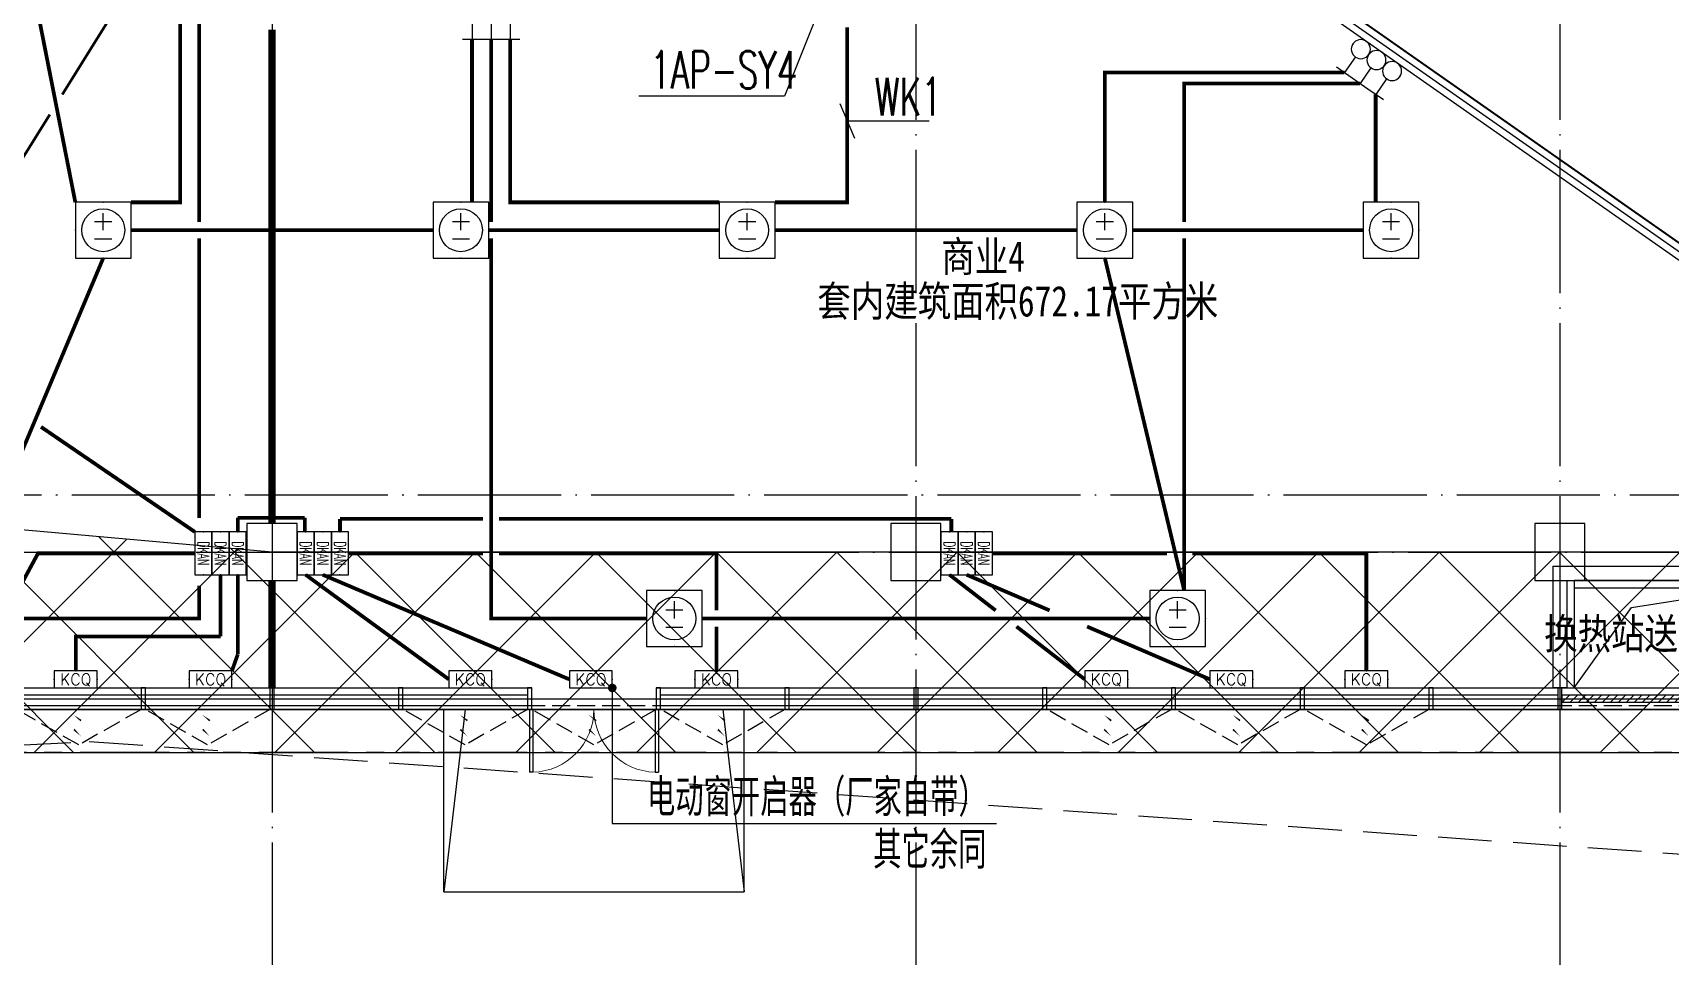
# Model space of a CAD drawing. Extents: x -233336 to 840473, y -28113 to 330904.
# Drawn here: x 83056 to 105943, y -5649 to 7257 of the extents above; entities that cross this region are included whole.
import ezdxf
from ezdxf.enums import TextEntityAlignment as Align
from ezdxf.xclip import XClip

# ---------------------------------------------------------------- set-up
doc = ezdxf.new("R2010")
doc.units = 0
doc.header["$LTSCALE"] = 1000
doc.header["$XCLIPFRAME"] = 2
for name, pattern in [('104-14# 核心筒$0$DOTE', [2.42, 2, -0.2, 0.02, -0.2]), ('14#楼幕墙$0$DASH', [0.35, 0.25, -0.1]), ('DASH', [0.35, 0.25, -0.1]), ('X-104 14#平面$0$$0$DASH', [0.35, 0.25, -0.1]), ('X-104 14#平面$0$109 3#平面$0$DASH', [0.35, 0.25, -0.1]), ('X-104 14#平面$0$DASH', [0.35, 0.25, -0.1]), ('X-104 14#平面$0$PHANTOM2', [1.25, 0.625, -0.125, 0.125, -0.125, 0.125, -0.125])]:
    doc.linetypes.add(name, pattern=pattern)
doc.layers.get('0').update_dxf_attribs({"linetype": 'CONTINUOUS'})
doc.layers.get('Defpoints').update_dxf_attribs({"linetype": 'CONTINUOUS'})
for name, color, linetype in [('104-14# 核心筒$0$A_AXIS-轴线', 8, '104-14# 核心筒$0$DOTE'), ('104-14# 核心筒$0$A_STR-砼柱', 8, 'CONTINUOUS'), ('14#楼幕墙$0$A-C_玻璃幕墙', 8, 'CONTINUOUS'), ('14#楼幕墙$0$A-C_窗', 8, 'CONTINUOUS'), ('14#楼幕墙$0$A-C_门', 8, 'CONTINUOUS'), ('DIM-动力', 80, 'CONTINUOUS'), ('DIM-插座', 80, 'CONTINUOUS'), ('DIM-箱柜', 80, 'CONTINUOUS'), ('EQUIP-动力', 80, 'CONTINUOUS'), ('EQUIP-照明', 80, 'CONTINUOUS'), ('WIRE-动力控制', 160, 'DASH'), ('WIRE-插座', 160, 'CONTINUOUS'), ('X-104 14#平面$0$02-TEXT_房间', 9, 'CONTINUOUS'), ('X-104 14#平面$0$02-TEXT_标注', 9, 'CONTINUOUS'), ('X-104 14#平面$0$A-C_玻璃幕墙', 8, 'CONTINUOUS'), ('X-104 14#平面$0$A-C_门', 8, 'CONTINUOUS'), ('X-104 14#平面$0$A-E_楼梯', 8, 'CONTINUOUS'), ('X-104 14#平面$0$A-O_屋面', 8, 'CONTINUOUS'), ('X-104 14#平面$0$A-SUR_保温', 8, 'CONTINUOUS'), ('X-104 14#平面$0$A-SUR_吊顶', 8, 'CONTINUOUS'), ('X-104 14#平面$0$A-TECH_结构', 8, 'CONTINUOUS'), ('X-104 14#平面$0$A_STR-砌块墙', 7, 'CONTINUOUS'), ('X-104 14#平面$0$DUCT-新风管立管', 3, 'CONTINUOUS'), ('X-104 14#平面$0$DUCT-新风管端线', 2, 'CONTINUOUS'), ('X-104 14#平面$0$挡烟垂壁', 5, 'CONTINUOUS')]:
    doc.layers.add(name, color=color, linetype=linetype)
for name, color, linetype, plot in [('14#楼幕墙$0$04-不打印_辅助线', 8, 'CONTINUOUS', False), ('2019.06.25燃气表间不打印', 7, 'CONTINUOUS', False), ('X-104 14#平面$0$降板', 8, 'CONTINUOUS', False)]:
    doc.layers.add(name, color=color, linetype=linetype, plot=plot)
doc.layers.add('X-104 14#平面$0$000套内', color=8, linetype='CONTINUOUS', lineweight=30)
doc.styles.add('_TEL_DIM', font='ROMANS2', dxfattribs={"width": 0.8, "height": 3.5, "bigfont": 'HZDF2'})
doc.styles.get("Standard").update_dxf_attribs({"font": 'GBENOR', "bigfont": 'GBCBIG'})
doc.styles.add('X-104 14#平面$0$_TCH_SPACE', font='STXIHEI.TTF', dxfattribs={"width": 0.8, "height": 5})
doc.styles.add('X-104 14#平面$0$Standard', font='STXIHEI.TTF', dxfattribs={"width": 0.8})

# ---------------------------------------------------------------- blocks, each defined once
blk = doc.blocks.new('14#楼幕墙$0$A$C38D07553')
blk.add_lwpolyline([(-60, -300), (0, -300), (0, 0), (-60, 0)], close=True)
blk = doc.blocks.new('14#楼幕墙$0$A$C385D642F')
for p in [(84630, -1000), (86430, -1000), (88230, -1000), (90030, -1000), (91830, -1000), (93630, -1000), (95430, -1000), (97230, -1000), (99030, -1000), (100830, -1000), (102630, -1000), (104430, -1000)]:
    blk.add_blockref('14#楼幕墙$0$A$C38D07553', p)
blk = doc.blocks.new('14#楼幕墙$0$A$C22714246')
at = {"linetype": '14#楼幕墙$0$DASH'}
blk.add_lwpolyline([(1740, 497), (870, 0), (0, 497)], dxfattribs=at)
at = {"layer": '14#楼幕墙$0$A-C_玻璃幕墙', "color": 1}
blk.add_lwpolyline([(899, 122, 0, 25, 0), (802, 217, 0, 0, 0), (900, 340, 25, 0, 0), (796, 422, 0, 0, 0)], format="xyseb", dxfattribs=at)
blk = doc.blocks.new('14#楼幕墙$0$0000')
h = blk.add_hatch()
h.set_pattern_fill('ANSI31', color=256, scale=50, angle=180)
h.set_pattern_definition([(225, (56212.376, -119806.8), (56.1266, -56.1266), [])])
h.paths.add_polyline_path([(1740, 100), (0, 100), (0, 0), (1740, 0)])
h = blk.add_hatch()
h.set_pattern_fill('ANSI31', color=256, scale=50, angle=180)
h.set_pattern_definition([(225, (58012.376, -119806.8), (56.1266, -56.1266), [])])
h.paths.add_polyline_path([(3524, 100), (1800, 100), (1800, 0), (3576, 0)])
for points in [[(1740, 100), (0, 100), (0, 0), (1740, 0)], [(3524, 100), (1800, 100), (1800, 0), (3576, 0)]]:
    blk.add_lwpolyline(points, close=True)
blk = doc.blocks.new('14#楼幕墙$0$$DorLib2D$00000002')
for p, q in [((-0.5, 0), (-0.5, 0.4875)), ((-0.475, 0.4875), (-0.5, 0.4875)), ((-0.475, 0), (-0.475, 0.4875)), ((0.475, 0), (0.475, 0.4875)), ((0.475, 0.4875), (0.5, 0.4875)), ((0.5, 0), (0.5, 0.4875)), ((-0.5, 0), (-0.475, 0)), ((0.5, 0), (0.475, 0))]:
    blk.add_line(p, q)
at = {"lineweight": 13}
for centre, start, end in [((-0.4875, 0), 0, 88.53072), ((0.4875, 0), 91.46928, 180)]:
    blk.add_arc(centre, 0.4875, start, end, dxfattribs=at)
blk = doc.blocks.new('14#楼幕墙')
at = {"layer": '14#楼幕墙$0$A-C_玻璃幕墙'}
for p, q in [((70330, -1900), (90030, -1900)), ((89970, -2000), (70330, -2000)), ((91770, -1900), (107936, -1900)), ((104370, -2000), (91830, -2000)), ((108092, -2200), (-1359, -2200)), ((89970, -2150), (70330, -2150)), ((104370, -2150), (91830, -2150))]:
    blk.add_line(p, q, dxfattribs=at)
at = {"layer": '14#楼幕墙$0$04-不打印_辅助线'}
blk.add_blockref('14#楼幕墙$0$A$C22714246', (90030, -2697), dxfattribs=at)
at = {"layer": '14#楼幕墙$0$A-C_玻璃幕墙'}
for name, p in [('14#楼幕墙$0$A$C385D642F', (0, -900)), ('14#楼幕墙$0$0000', (104430, -2100))]:
    blk.add_blockref(name, p, dxfattribs=at)
at = {"layer": '14#楼幕墙$0$A-C_窗'}
for p in [(82830, -2697), (84630, -2697), (88230, -2697), (91830, -2697), (97230, -2697), (99030, -2697), (100830, -2697)]:
    blk.add_blockref('14#楼幕墙$0$A$C22714246', p, dxfattribs=at)
at = {"layer": '14#楼幕墙$0$A-C_门', "xscale": -1800, "yscale": -1800, "zscale": 100}
blk.add_blockref('14#楼幕墙$0$$DorLib2D$00000002', (90900, -2200), dxfattribs=at)
blk = doc.blocks.new('_FZHK')
blk.add_lwpolyline([(-0.5, -0.5), (0.5, -0.5), (0.5, 0.5), (-0.5, 0.5)], close=True)
blk = doc.blocks.new('104-14# 核心筒')
at = {"layer": '104-14# 核心筒$0$A_AXIS-轴线'}
for p, q in [((86400, 54018.4), (86400, -8545.1)), ((95400, 54018.4), (95400, -8545.1)), ((104400, 54018.4), (104400, -8545.1)), ((59400, 800), (120259.9, 800)), ((68400, 0), (120259.9, 0))]:
    blk.add_line(p, q, dxfattribs=at)
at = {"layer": '104-14# 核心筒$0$A_STR-砼柱', "xscale": 700, "yscale": 800, "zscale": 800}
for p in [(86400, 0), (95400, 0), (104400, 0)]:
    blk.add_blockref('_FZHK', p, dxfattribs=at)
blk = doc.blocks.new('X-104 14#平面$0$$DorLib2D$00000002')
for p, q in [((-0.5, 0), (-0.5, 0.4875)), ((-0.475, 0.4875), (-0.5, 0.4875)), ((-0.475, 0), (-0.475, 0.4875)), ((0.475, 0), (0.475, 0.4875)), ((0.475, 0.4875), (0.5, 0.4875)), ((0.5, 0), (0.5, 0.4875)), ((-0.5, 0), (-0.475, 0)), ((0.5, 0), (0.475, 0))]:
    blk.add_line(p, q)
at = {"lineweight": 13}
for centre, start, end in [((-0.4875, 0), 0, 88.53072), ((0.4875, 0), 91.46928, 180)]:
    blk.add_arc(centre, 0.4875, start, end, dxfattribs=at)
blk = doc.blocks.new('X-104 14#平面')
at = {"layer": 'X-104 14#平面$0$降板'}
h = blk.add_hatch(dxfattribs=at)
h.set_pattern_fill('ANSI37', color=256, scale=750)
h.set_pattern_definition([(45, (0, 0), (-841.899, 841.899), []), (135, (0, 0), (-841.899, -841.899), [])])
h.paths.add_polyline_path([(83500, 40800), (86400, 48900), (86400, 51400), (77509.2, 51400), (58917.8, 35800), (-4608.4, 35800), (-12111.5, -2800), (112466, -2800), (116300, 1125.5), (116300, 11750), (115900, 11750), (107700, -0.1), (86400, 0), (77400, 799.9), (59400, 799.9), (50400, 0), (-62.7, 0), (5400, 25700), (68400, 25700)])
at = {"layer": 'Defpoints', "color": 1}
blk.add_lwpolyline([(116600.2, 11900), (107450, 11900), (107450, 21300), (102350, 21300), (102350, 18700), (104750, 18700), (104750, 16300), (100150, 16300), (100150, 14800), (104750, 14800), (104750, 12300), (97418.8, 12300), (77552.9, 32183.5), (74724.4, 29355.1), (86750, 17329.5), (86750, 10200), (93750, 10200), (93750, 7900), (95050, 7900), (95050, 8100), (100667.2, 8100), (110242.7, 1395.5), (116600.2, 10475)], close=True, dxfattribs=at)
at = {"layer": 'X-104 14#平面$0$000套内'}
blk.add_lwpolyline([(71599.5, -2050), (108013.3, -2050), (110308.2, 1227.6), (100422, 8150), (92750, 8150), (92750, 7700), (86650, 7700), (86650, 9600), (84300, 9600), (84300, 16600), (86650, 16600), (86650, 17288.1), (72211.3, 31726.7), (66883.9, 26890.6), (68400, 25220.4), (68400, 6450), (71550, 6450), (71550, -2050)], dxfattribs=at)
at = {"layer": 'X-104 14#平面$0$A-C_玻璃幕墙'}
blk.add_lwpolyline([(-1359, -2200), (108091.7, -2200), (111291.5, 2370.2), (113380.4, 907.7), (115789.3, 4348.2), (113700.6, 5810.6), (116900.2, 10380.5), (116900.2, 38462.2), (99065.1, 43424.4), (96015.6, 32464.2), (85707.2, 35332.3), (87317.1, 41118.6), (83503.2, 42179.7), (66340.6, 26600), (4762.5, 26600)], close=True, dxfattribs=at)
at = {"layer": 'X-104 14#平面$0$A-E_楼梯'}
for p, q in [((88800, -4750), (88800, -2200)), ((88800, -2200), (93000, -2200)), ((89100, -2200), (88800, -4750)), ((92700, -2200), (93000, -4750)), ((93000, -4750), (93000, -2200)), ((88800, -4750), (93000, -4750))]:
    blk.add_line(p, q, dxfattribs=at)
at = {"layer": 'X-104 14#平面$0$A-O_屋面', "linetype": 'X-104 14#平面$0$PHANTOM2', "ltscale": 2}
blk.add_lwpolyline([(116300, 1125.5), (112466, -2800), (-12111.5, -2800), (-10903.8, 3413.1), (-11202.5, 3471.2), (-4857, 36100), (58808.6, 36100), (74837.7, 49550), (86050, 49550), (86050, 51700), (92100, 51702), (92100, 55283.2), (94608.8, 59227.5), (95621.4, 58583.5), (95782.4, 58836.6), (99791.5, 56286.5), (107067.8, 54161.9), (111100, 54161.9), (111100, 52680), (116300, 52680)], close=True, dxfattribs=at)
at = {"layer": 'X-104 14#平面$0$A-SUR_保温'}
for q in [(107700, -500), (104600, -1899.5)]:
    blk.add_line((104600, -500), q, dxfattribs=at)
at = {"layer": 'X-104 14#平面$0$A-SUR_吊顶', "linetype": 'X-104 14#平面$0$109 3#平面$0$DASH', "ltscale": 3}
blk.add_lwpolyline([(109062.3, -4432.1), (119297.3, 10714.5), (117562.9, 11100.5), (120741.8, 38794.6), (99426.9, 44725), (92631.2, 20300), (86987.2, 20300), (86987.2, 21500), (8392.2, 21500), (5688.7, 8781.2), (-2733.6, 10571.4), (-6009.8, -4841.7), (40178.1, -2825.1), (39845.1, -4916.4), (83845.6, -2647.5)], close=True, dxfattribs=at)
at = {"layer": 'X-104 14#平面$0$A-TECH_结构', "linetype": 'X-104 14#平面$0$$0$DASH'}
blk.add_lwpolyline([(87207.3, 41097.2), (85610.8, 35359.1), (96063.8, 32450.8), (99099.8, 43362.9), (116850.2, 38424.2), (116850.2, 10396.2), (108065.7, -2149.5), (-1297.3, -2149.5), (4803.7, 26550), (66359.9, 26550), (83516.4, 42124.1)], close=True, dxfattribs=at)
at = {"layer": 'X-104 14#平面$0$A_STR-砌块墙'}
for p, q in [((108112.8, 2886.8), (100667.2, 8100)), ((107998.1, 2722.9), (100604.1, 7900)), ((104300, -200), (108000, -200)), ((104300, -200), (104300, -1899.5)), ((104500, -400), (107800, -400)), ((104500, -400), (104500, -1899.5)), ((104500, -1899.5), (104300, -1899.5))]:
    blk.add_line(p, q, dxfattribs=at)
at = {"layer": 'X-104 14#平面$0$DUCT-新风管立管'}
for p, q in [((107800, -400), (104600, -400)), ((104600, -400), (104600, -1899.5)), ((104600, -1899.5), (107800, -1899.5))]:
    blk.add_line(p, q, dxfattribs=at)
at = {"layer": 'X-104 14#平面$0$DUCT-新风管端线'}
for p, q in [((105400, -774.9), (107800, -400)), ((104600, -1899.5), (105400, -774.9))]:
    blk.add_line(p, q, dxfattribs=at)
at = {"layer": 'X-104 14#平面$0$挡烟垂壁', "linetype": 'X-104 14#平面$0$DASH', "ltscale": 2, "const_width": 100}
for points in [[(86400, 7300), (86400, 400)], [(86400, -400), (86400, -1900)]]:
    blk.add_lwpolyline(points, dxfattribs=at)
at = {"layer": 'X-104 14#平面$0$降板'}
blk.add_lwpolyline([(83500, 40800), (86400, 48900), (86400, 51400), (77509.2, 51400), (58917.8, 35800), (-4608.4, 35800), (-12111.5, -2800), (112466, -2800), (116300, 1125.5), (116300, 11750), (115900, 11750), (107700, -0.1), (86400, 0), (77400, 799.9), (59400, 799.9), (50400, 0), (-62.7, 0), (5400, 25700), (68400, 25700)], close=True, dxfattribs=at)
ref = blk.add_blockref('104-14# 核心筒', (0, 0))
XClip(ref).set_block_clipping_path([(-38664.3623821461, -25500), (139216.5485069363, 330900)])
blk.add_blockref('14#楼幕墙', (0, 0))
at = {"layer": 'X-104 14#平面$0$A-C_门', "xscale": 1800, "yscale": 1800, "zscale": 100, "rotation": 180}
blk.add_blockref('X-104 14#平面$0$$DorLib2D$00000002', (90900, -2200), dxfattribs=at)
at = {"layer": 'X-104 14#平面$0$02-TEXT_房间', "style": 'X-104 14#平面$0$_TCH_SPACE', "width": 0.8}
blk.add_text('商业4', height=428.14, dxfattribs=at).set_placement((95756, 3915.9))
at = {"layer": 'X-104 14#平面$0$02-TEXT_标注', "style": 'X-104 14#平面$0$Standard', "width": 0.8}
for s, height, p in [('套内建筑面积672.17平方米', 428.139, (94022.7, 3291.3)), ('换热站送风竖井', 428.14, (104181.5, -1356.1))]:
    blk.add_text(s, height=height, dxfattribs=at).set_placement(p)
blk = doc.blocks.new('$equip$00001344')
for p, q in [((0.65, 0.65), (-0.65, 0.65)), ((-0.65, 0.65), (-0.65, -0.65)), ((0, 0), (0, 0.4)), ((0.65, -0.65), (0.65, 0.65)), ((-0.2, 0.2), (0.2, 0.2)), ((-0.2, -0.2), (0.2, -0.2)), ((-0.65, -0.65), (0.65, -0.65))]:
    blk.add_line(p, q)
blk.add_circle((0, 0), 0.5)
for p in [(0, 0.65), (-0.65, 0), (0.65, 0), (0, -0.65)]:
    blk.add_point(p)
at = {"flags": 9}
blk.add_attdef('A', (0, 0), '', height=0.00002, dxfattribs=at)
blk = doc.blocks.new('$equip$00002672')
for p, q in [((0.222, 0.889), (-0.222, 0.889)), ((0, 0.444), (0, 0.889))]:
    blk.add_line(p, q)
blk.add_circle((0, 0.222), 0.222)
for p in [(0, 0.889), (-0.222, 0.222), (0, 0), (0.222, 0.222)]:
    blk.add_point(p)
at = {"color": 7, "style": '_TEL_DIM', "flags": 1}
for tag in ['A', 'REMARK']:
    blk.add_attdef(tag, text='', height=0.00002, dxfattribs=at).set_placement((0, 0), align=Align.MIDDLE_CENTER)
blk = doc.blocks.new('$equip$00001816')
for p, q in [((0.75, 0.6), (-0.75, 0.6)), ((-0.75, 0.6), (-0.75, 0)), ((0.75, 0), (0.75, 0.6)), ((-0.75, 0), (0.75, 0))]:
    blk.add_line(p, q)
for p in [(0, 0.6), (-0.75, 0.3), (0, 0), (0.75, 0.3)]:
    blk.add_point(p)
at = {"color": 7, "style": '_TEL_DIM'}
blk.add_attdef('$TEXT$', text='', height=0.4, dxfattribs=at).set_placement((0, 0.3), align=Align.MIDDLE_CENTER)
at = {"color": 7, "style": '_TEL_DIM', "flags": 1}
blk.add_attdef('A', text='', height=0.00002, dxfattribs=at).set_placement((0, 0), align=Align.MIDDLE_CENTER)

msp = doc.modelspace()

# ---------------------------------------------------------------- linework, layer by layer
at = {"layer": '2019.06.25燃气表间不打印', "const_width": 37.5}
for points in [[(83468.3, 6393.2), (84131.3, 7457.1)], [(79701.1, 348.2), (83294.1, 6113.7)]]:
    msp.add_lwpolyline(points, dxfattribs=at)
at = {"layer": 'DIM-动力', "color": 80}
for p, q in [((91156.1, -1900), (91156.1, -3796.4)), ((91156.1, -3796.4), (96524.1, -3796.4))]:
    msp.add_line(p, q, dxfattribs=at)
at = {"layer": 'DIM-动力', "color": 80, "const_width": 60}
msp.add_lwpolyline([(91156.1, -1870, 1), (91156.1, -1930, 1)], format="xyb", close=True, dxfattribs=at)
at = {"layer": 'DIM-插座', "color": 80}
msp.add_line((94338.5, 6269.5), (94540.2, 5784.8), dxfattribs=at)
for points in [[(94439.4, 6027.1), (94694.9, 6027.1)], [(94694.9, 6027.1), (95583.1, 6027.1)]]:
    msp.add_lwpolyline(points, dxfattribs=at)
at = {"layer": 'DIM-箱柜'}
for p, q in [((93982.7, 7416.3), (93563.6, 6371.3)), ((93563.6, 6371.3), (91527.7, 6371.3))]:
    msp.add_line(p, q, dxfattribs=at)
at = {"layer": 'WIRE-动力控制', "color": 160, "const_width": 52.5}
for points in [[(85116.7, 8966.7), (85116.7, 4887.1), (84430.8, 4887.1)], [(85383.3, 8966.7), (85383.3, 4609.6)], [(89195.6, 7166.7), (89195.6, 4887.1)], [(89462.2, 7166.7), (89462.2, 4609.6)], [(92650.8, 4887.1), (89728.9, 4887.1), (89728.9, 7166.7)], [(98040.8, 4887.1), (98040.8, 6699.7), (101389.1, 6699.7)], [(99150.2, 4609.6), (99150.2, 6546.7), (101607.5, 6546.7)], [(101826, 6393.7), (101826, 4887.1)], [(85383.3, 4384.6), (85383.3, 475.3)], [(91633.5, -929), (89462.2, -929), (89462.2, 4384.6)], [(99150.2, -539), (99150.2, 4384.6)], [(85383.3, -469.6), (85383.3, -929), (81923, -929)]]:
    msp.add_lwpolyline(points, dxfattribs=at)
at = {"layer": 'WIRE-插座', "color": 160, "const_width": 52.5}
for points in [[(83650.8, 4887.1), (82540.8, 10512.9)], [(93430.8, 4887.1), (94439.4, 4887.1), (94439.4, 7334.3)], [(84430.8, 4497.1), (88650.8, 4497.1)], [(89430.8, 4497.1), (92650.8, 4497.1)], [(93430.8, 4497.1), (97650.8, 4497.1)], [(98430.8, 4497.1), (101650.8, 4497.1)], [(81923, -929), (84040.8, 4107.1)], [(98040.8, 4107.1), (99150.2, -539)], [(82698.7, -816.5), (83129.7, -18.5), (85320.7, -18.5)], [(87470, -18.5), (89349.7, -18.5)], [(92611.6, -816.5), (92611.6, -18.5), (89574.7, -18.5)], [(96470, -18.5), (98910.2, -18.5)], [(101695.8, -1660), (101695.8, -18.5), (99262.7, -18.5)], [(85680.7, -318.5), (85680.7, -1179.8)], [(85920.7, -318.5), (85920.7, -1432.2)], [(88871.7, -1780), (86870, -318.5)], [(90556.1, -1780), (87110, -318.5)], [(96514.2, -816.5), (95870, -318.5)], [(97268.1, -816.5), (96110, -318.5)], [(92413.5, -929), (98668.1, -929)], [(92611.6, -1660), (92611.6, -1041.5)], [(97760.6, -1780), (96805.2, -1041.5)], [(99508.9, -1780), (97791.4, -1041.5)], [(83656.6, -1660), (83656.6, -1179.8), (85680.7, -1179.8)], [(85920.7, -1432.2), (85840, -1660)]]:
    msp.add_lwpolyline(points, dxfattribs=at)
at = {"layer": 'WIRE-插座', "const_width": 52.5}
for points in [[(85320.7, 281.5), (83170.9, 1748.4)], [(85920.7, 281.5), (85920.7, 478.4)], [(85920.7, 478.4), (86858.3, 478.4)], [(86858.3, 478.4), (86858.3, 281.5)], [(87350, 281.5), (87350, 462.9)], [(87350, 462.9), (89349.7, 462.9)], [(89574.7, 462.9), (95894.5, 462.9)], [(95894.5, 462.9), (95894.5, 281.5)]]:
    msp.add_lwpolyline(points, dxfattribs=at)

# ---------------------------------------------------------------- block references
msp.add_blockref('X-104 14#平面', (0, 0))
at = {"layer": 'EQUIP-动力', "color": 80, "xscale": 600, "yscale": 600, "zscale": 600}
for p in [(84040.8, 4497.1), (89040.8, 4497.1), (93040.8, 4497.1), (98040.8, 4497.1), (102040.8, 4497.1), (92023.5, -929), (99058.1, -929)]:
    msp.add_blockref('$equip$00001344', p, dxfattribs=at)
at = {"layer": 'EQUIP-动力', "color": 80}
ref = msp.add_blockref('$equip$00001816', (85320.7, -18.5), dxfattribs=dict(at, xscale=400, yscale=400, zscale=400, rotation=270))
ref.add_attrib('$TEXT$', 'DKAN', dxfattribs={"layer": '0', "color": 7, "height": 160, "rotation": 270, "style": '_TEL_DIM', "width": 0.6}).set_placement((85440.7, -18.5), align=Align.MIDDLE_CENTER)
ref = msp.add_blockref('$equip$00001816', (85560.7, -18.5), dxfattribs=dict(at, xscale=400, yscale=400, zscale=400, rotation=270))
ref.add_attrib('$TEXT$', 'DKAN', dxfattribs={"layer": '0', "color": 7, "height": 160, "rotation": 270, "style": '_TEL_DIM', "width": 0.6}).set_placement((85680.7, -18.5), align=Align.MIDDLE_CENTER)
ref = msp.add_blockref('$equip$00001816', (85800.7, -18.5), dxfattribs=dict(at, xscale=400, yscale=400, zscale=400, rotation=270))
ref.add_attrib('$TEXT$', 'DKAN', dxfattribs={"layer": '0', "color": 7, "height": 160, "rotation": 270, "style": '_TEL_DIM', "width": 0.6}).set_placement((85920.7, -18.5), align=Align.MIDDLE_CENTER)
ref = msp.add_blockref('$equip$00001816', (86750, -18.5), dxfattribs=dict(at, xscale=400, yscale=400, zscale=400, rotation=270))
ref.add_attrib('$TEXT$', 'DKAN', dxfattribs={"layer": '0', "color": 7, "height": 160, "rotation": 270, "style": '_TEL_DIM', "width": 0.6}).set_placement((86870, -18.5), align=Align.MIDDLE_CENTER)
ref = msp.add_blockref('$equip$00001816', (86990, -18.5), dxfattribs=dict(at, xscale=400, yscale=400, zscale=400, rotation=270))
ref.add_attrib('$TEXT$', 'DKAN', dxfattribs={"layer": '0', "color": 7, "height": 160, "rotation": 270, "style": '_TEL_DIM', "width": 0.6}).set_placement((87110, -18.5), align=Align.MIDDLE_CENTER)
ref = msp.add_blockref('$equip$00001816', (87230, -18.5), dxfattribs=dict(at, xscale=400, yscale=400, zscale=400, rotation=270))
ref.add_attrib('$TEXT$', 'DKAN', dxfattribs={"layer": '0', "color": 7, "height": 160, "rotation": 270, "style": '_TEL_DIM', "width": 0.6}).set_placement((87350, -18.5), align=Align.MIDDLE_CENTER)
ref = msp.add_blockref('$equip$00001816', (95750, -18.5), dxfattribs=dict(at, xscale=400, yscale=400, zscale=400, rotation=270))
ref.add_attrib('$TEXT$', 'DKAN', dxfattribs={"layer": '0', "color": 7, "height": 160, "rotation": 270, "style": '_TEL_DIM', "width": 0.6}).set_placement((95870, -18.5), align=Align.MIDDLE_CENTER)
ref = msp.add_blockref('$equip$00001816', (95990, -18.5), dxfattribs=dict(at, xscale=400, yscale=400, zscale=400, rotation=270))
ref.add_attrib('$TEXT$', 'DKAN', dxfattribs={"layer": '0', "color": 7, "height": 160, "rotation": 270, "style": '_TEL_DIM', "width": 0.6}).set_placement((96110, -18.5), align=Align.MIDDLE_CENTER)
ref = msp.add_blockref('$equip$00001816', (96230, -18.5), dxfattribs=dict(at, xscale=400, yscale=400, zscale=400, rotation=270))
ref.add_attrib('$TEXT$', 'DKAN', dxfattribs={"layer": '0', "color": 7, "height": 160, "rotation": 270, "style": '_TEL_DIM', "width": 0.6}).set_placement((96350, -18.5), align=Align.MIDDLE_CENTER)
at = {"layer": 'EQUIP-动力', "color": 80, "xscale": 400, "yscale": 400, "zscale": 400}
for p in [(83656.6, -1900), (85540, -1900), (89171.7, -1900), (90856.1, -1900), (92611.6, -1900), (98060.6, -1900), (99808.9, -1900), (101695.8, -1900)]:
    msp.add_blockref('$equip$00001816', p, dxfattribs=at).add_auto_attribs({'$TEXT$': 'KCQ'})
at = {"layer": 'EQUIP-照明', "color": 80, "yscale": 600, "zscale": 600}
for p, xscale, rotation in [((89195.6, 7700), 600, 180), ((89462.2, 7700), 600, 180), ((89728.9, 7700), 600, 180), ((101695, 7136.5), -600, 145), ((101913.4, 6983.6), -600, 145), ((102131.9, 6830.6), -600, 144.9999999999999)]:
    msp.add_blockref('$equip$00002672', p, dxfattribs=dict(at, xscale=xscale, rotation=rotation))

# ---------------------------------------------------------------- texts
at = {"layer": 'DIM-动力', "color": 7, "style": '_TEL_DIM', "width": 0.8}
for s, height, p in [('电动窗开启器（厂家自带）', 520.866, (91640.7, -3691.4)), ('其它余同', 520.87, (94802.3, -4426.4))]:
    msp.add_text(s, height=height, dxfattribs=at).set_placement(p)
at = {"layer": 'DIM-插座', "color": 7, "style": '_TEL_DIM', "width": 0.64}
msp.add_text('WK1', height=525, dxfattribs=at).set_placement((94826.2, 6102.1))
at = {"layer": 'DIM-箱柜', "color": 7, "style": '_TEL_DIM', "width": 0.64}
msp.add_text('1AP-SY4', height=525, dxfattribs=at).set_placement((91685.2, 6476.3))

doc.saveas('drawing.dxf')
